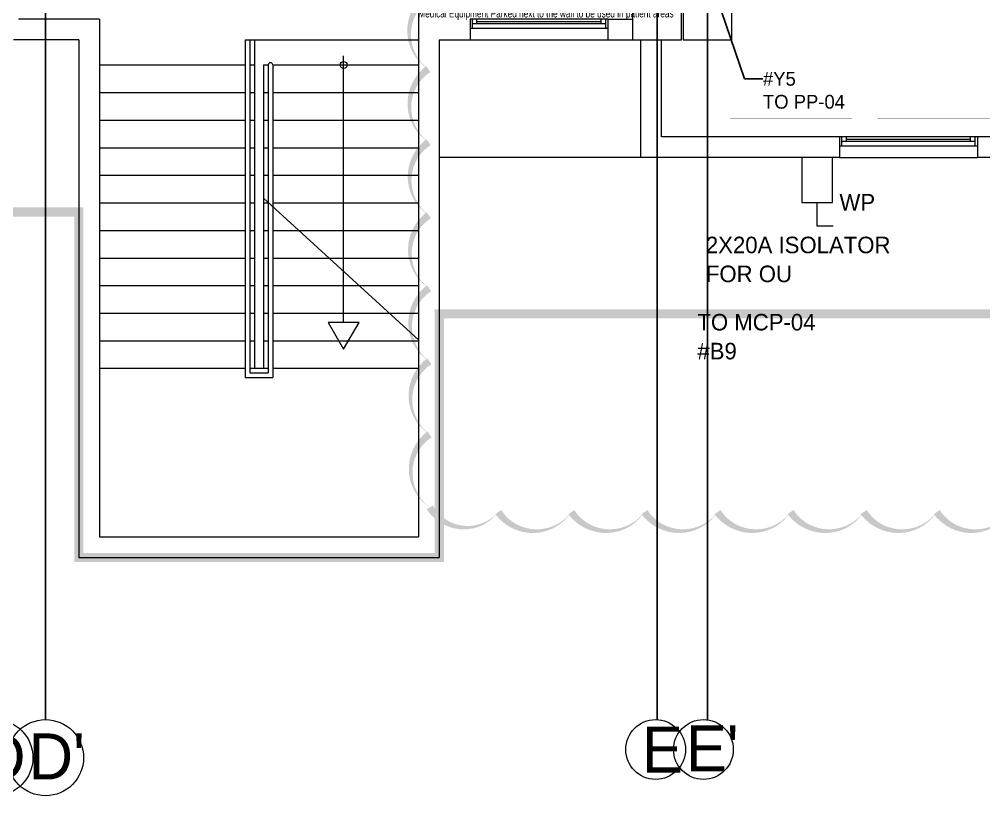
# Model space of a CAD drawing. Header units: metres. Extents: x 75097 to 220695, y -1557923 to -1361206.
# Drawn here: x 108078 to 118566, y -1478125 to -1469678 of the extents above; entities that cross this region are included whole.
import ezdxf
from ezdxf import colors
from ezdxf.entities.mleader import LeaderData, LeaderLine
from ezdxf.math import Vec2, Vec3

# ---------------------------------------------------------------- set-up
doc = ezdxf.new("R2010")
doc.units = ezdxf.units.M
doc.linetypes.add('DASHED2', pattern=[0.375, 0.25, -0.125])
doc.layers.get('0').update_dxf_attribs({"lineweight": 0})
for name, color, linetype, lineweight in [('A-100 - Copy$0$Aluminum', 8, 'Continuous', 0), ('A-100 - Copy$0$AxisBalloons_2', 8, 'Continuous', 0), ('A-100 - Copy$0$Medical Equipment and Furniture', 8, 'Continuous', 0), ('A-100 - Copy$0$Proj', 8, 'Continuous', 0), ('A-100 - Copy$0$Structure', 8, 'Continuous', 9), ('A-100 - Copy$0$TEXT', 8, 'Continuous', 0), ('A-100 - Copy$0$Walls', 8, 'Continuous', 0)]:
    doc.layers.add(name, color=color, linetype=linetype, lineweight=lineweight)
doc.layers.add('A-100 - Copy$0$axes', color=8, linetype='Continuous')
for name, color, linetype, lineweight, true_color in [('E-POWR', 7, 'Continuous', 9, 0x4e7e3e), ('E-POWR-IDEN _1-100_', 7, 'Continuous', 9, 0x4e7e3e), ('REV 01', 7, 'Continuous', 0, 0xe41b4d)]:
    doc.layers.add(name, color=color, linetype=linetype, lineweight=lineweight, true_color=true_color)
doc.styles.add('A-100 - Copy$0$Standard', font='GOTHIC.TTF')
doc.styles.add('A-100 - Copy$0$X3G_ENTITY_257CFD', font='swisscl.ttf', dxfattribs={"height": 200})
doc.styles.add('Optima_5', font='', dxfattribs={"height": 3.001645})
doc.styles.get("Standard").update_dxf_attribs({"font": 'GOTHIC.TTF'})
doc.styles.get('Optima_5').set_extended_font_data('Optima')

# ---------------------------------------------------------------- blocks, each defined once
blk = doc.blocks.new('GI-041_dwg__U120-3902841-GI-041')
at = {"layer": 'E-POWR', "flags": 128}
blk.add_lwpolyline([(-0.1145, 0), (0.1145, 0), (0.1145, 0.1572), (-0.1145, 0.1572)], close=True, dxfattribs=at)
blk.add_lwpolyline([(0.2354, 0.1613), (0.2354, 0.0786), (0.1145, 0.0786)], dxfattribs=at)
blk = doc.blocks.new('A-100 - Copy')
at = {"layer": 'A-100 - Copy$0$Aluminum'}
for p, q in [((114480.3, -1469677.7, 2.4), (112980.3, -1469677.7, 2.4)), ((114480.3, -1469777.7, 2.4), (112980.3, -1469777.7, 2.4)), ((113005.3, -1469777.7, 7.1), (113005.3, -1469677.7, 7.1)), ((114455.3, -1469727.7, 7.1), (113005.3, -1469727.7, 7.1)), ((113055.3, -1469727.7, 7.1), (113055.3, -1469677.7, 7.1)), ((113055.3, -1469702.7, 7.1), (114405.3, -1469702.7, 7.1)), ((114405.3, -1469727.7, 7.1), (114405.3, -1469677.7, 7.1)), ((114455.3, -1469777.7, 7.1), (114455.3, -1469677.7, 7.1)), ((118498.3, -1470957.7), (116998.3, -1470957.7)), ((117023.3, -1471057.7), (117023.3, -1470957.7)), ((118473.3, -1471007.7), (117023.3, -1471007.7)), ((117073.3, -1471007.7), (117073.3, -1470957.7)), ((117073.3, -1470982.7), (118423.3, -1470982.7)), ((118423.3, -1471007.7), (118423.3, -1470957.7)), ((118473.3, -1471057.7), (118473.3, -1470957.7)), ((118498.3, -1471057.7), (116998.3, -1471057.7))]:
    blk.add_line(p, q, dxfattribs=at)
at = {"layer": 'A-100 - Copy$0$axes'}
for p, q in [((108363.3, -1477297.4, 0), (108363.3, -1366691.8, 0)), ((115013.3, -1477297.4, 0), (115013.3, -1366771.9, 0)), ((115563.3, -1477297.4, 0), (115563.3, -1366771.9, 0)), ((115563.3, -1477297.4, 0), (115563.3, -1366771.9, 0))]:
    blk.add_line(p, q, dxfattribs=at)
at = {"layer": 'A-100 - Copy$0$AxisBalloons_2'}
for centre, radius in [((107813.3, -1477711.3, 0), 413.9), ((108363.3, -1477711.3, 0), 413.9), ((114998.3, -1477622.4, 0), 325), ((115518.2, -1477622.4, 2.4), 325)]:
    blk.add_circle(centre, radius, dxfattribs=at)
at = {"layer": 'A-100 - Copy$0$Proj'}
for p, q in [((110535.3, -1469902.7, 4.7), (110535.3, -1473575, 4.7)), ((110535.3, -1469902.7, 2.4), (112420.3, -1469902.7, 2.4)), ((110585.3, -1469902.7, 4.7), (110585.3, -1473525, 4.7)), ((110635.3, -1469902.7, 4.7), (110635.3, -1473475, 4.7)), ((112980.3, -1469902.7, 2.4), (114480.3, -1469902.7, 2.4)), ((108950.3, -1470175, 2.4), (110535.3, -1470175, 2.4)), ((110585.3, -1470175, 4.7), (110635.3, -1470175, 4.7)), ((110735.3, -1470175, 4.7), (110735.3, -1471625, 4.7)), ((110735.3, -1470175, 4.7), (110785.3, -1470175, 4.7)), ((110785.3, -1470175, 4.7), (110785.3, -1471670.7, 4.7)), ((110835.3, -1470175, 4.7), (110835.3, -1471716.5, 4.7)), ((110835.3, -1470175, 2.4), (112420.3, -1470175, 2.4)), ((108950.3, -1470475, 2.4), (110535.3, -1470475, 2.4)), ((110585.3, -1470475, 4.7), (110635.3, -1470475, 4.7)), ((110735.3, -1470475, 4.7), (110785.3, -1470475, 4.7)), ((110835.3, -1470475, 2.4), (112420.3, -1470475, 2.4)), ((108950.3, -1470775, 2.4), (110535.3, -1470775, 2.4)), ((110585.3, -1470775, 4.7), (110635.3, -1470775, 4.7)), ((110735.3, -1470775, 4.7), (110785.3, -1470775, 4.7)), ((110835.3, -1470775, 2.4), (112420.3, -1470775, 2.4)), ((108950.3, -1471075, 2.4), (110535.3, -1471075, 2.4)), ((110585.3, -1471075, 4.7), (110635.3, -1471075, 4.7)), ((110735.3, -1471075, 4.7), (110785.3, -1471075, 4.7)), ((110835.3, -1471075, 2.4), (112420.3, -1471075, 2.4)), ((116998.3, -1471182.7), (118498.3, -1471182.7)), ((108950.3, -1471375, 2.4), (110535.3, -1471375, 2.4)), ((110585.3, -1471375, 4.7), (110635.3, -1471375, 4.7)), ((110735.3, -1471375, 4.7), (110785.3, -1471375, 4.7)), ((110835.3, -1471375, 2.4), (112420.3, -1471375, 2.4)), ((110735.3, -1471625, 4.7), (110735.3, -1473475, 4.7)), ((110735.3, -1471625, 4.7), (112420.3, -1473166.2, 2.3)), ((108950.3, -1471675, 2.4), (110535.3, -1471675, 2.4)), ((110585.3, -1471675, 4.7), (110635.3, -1471675, 4.7)), ((110735.3, -1471675, 4.7), (110785.3, -1471675, 4.7)), ((110785.3, -1471675, 4.7), (110785.3, -1473525, 4.7)), ((110835.3, -1471675, 2.4), (112420.3, -1471675, 2.4)), ((110835.3, -1471716.5, 4.7), (110835.3, -1473575, 4.7)), ((108950.3, -1471975, 2.4), (110535.3, -1471975, 2.4)), ((110585.3, -1471975, 4.7), (110635.3, -1471975, 4.7)), ((110735.3, -1471975, 4.7), (110785.3, -1471975, 4.7)), ((110835.3, -1471975, 2.4), (111118, -1471975, 2.4)), ((111118, -1471975, 2.4), (112420.3, -1471975, 2.4)), ((108950.3, -1472275, 2.4), (110535.3, -1472275, 2.4)), ((110585.3, -1472275, 4.7), (110635.3, -1472275, 4.7)), ((110735.3, -1472275, 4.7), (110785.3, -1472275, 4.7)), ((110835.3, -1472275, 2.4), (111446, -1472275, 2.4)), ((111446, -1472275, 2.4), (112420.3, -1472275, 2.4)), ((108950.3, -1472575, 2.4), (110535.3, -1472575, 2.4)), ((110585.3, -1472575, 4.7), (110635.3, -1472575, 4.7)), ((110735.3, -1472575, 4.7), (110785.3, -1472575, 4.7)), ((110835.3, -1472575, 2.4), (111774, -1472575, 2.4)), ((111774, -1472575, 2.4), (112420.3, -1472575, 2.4)), ((108950.3, -1472875, 2.4), (110535.3, -1472875, 2.4)), ((110585.3, -1472875, 4.7), (110635.3, -1472875, 4.7)), ((110735.3, -1472875, 4.7), (110785.3, -1472875, 4.7)), ((110835.3, -1472875, 2.4), (112102, -1472875, 2.4)), ((112102, -1472875, 2.4), (112420.3, -1472875, 2.4)), ((108950.3, -1473175, 2.4), (110535.3, -1473175, 2.4)), ((110585.3, -1473175, 4.7), (110635.3, -1473175, 4.7)), ((110735.3, -1473175, 4.7), (110785.3, -1473175, 4.7)), ((110835.3, -1473175, 2.4), (112420.3, -1473175, 2.4)), ((108950.3, -1473475, 2.4), (110535.3, -1473475, 2.4)), ((110585.3, -1473475, 4.7), (110785.3, -1473475, 4.7)), ((110585.3, -1473525, 4.7), (110785.3, -1473525, 4.7)), ((110835.3, -1473475, 2.4), (112420.3, -1473475, 2.4)), ((110535.3, -1473575, 4.7), (110835.3, -1473575, 4.7))]:
    blk.add_line(p, q, dxfattribs=at)
for points, elevation in [([(111605.3, -1472975), (111605.3, -1470075)], 4.7), ([(114853.1, -1471182.7), (112645.3, -1471182.7)], 2.4)]:
    blk.add_lwpolyline(points, dxfattribs=dict(at, elevation=elevation))
at = {"layer": 'A-100 - Copy$0$Proj', "elevation": 2.4}
blk.add_lwpolyline([(111605.3, -1473266.4), (111773.6, -1472975), (111437.1, -1472975)], close=True, dxfattribs=at)
at = {"layer": 'A-100 - Copy$0$Proj'}
blk.add_arc((110810.3, -1470175, 4.7), 25, 0, 180, dxfattribs=at)
at = {"layer": 'A-100 - Copy$0$Structure', "elevation": 1.2}
for points in [[(114748.3, -1469902.7), (115278.3, -1469902.7), (115278.3, -1469372.7), (114748.3, -1469372.7)], [(115298.3, -1469902.7), (115828.3, -1469902.7), (115828.3, -1469372.7), (115298.3, -1469372.7)]]:
    blk.add_lwpolyline(points, close=True, dxfattribs=at)
at = {"layer": 'A-100 - Copy$0$Walls'}
for p, q in [((112420.3, -1463902.7, 2.4), (112420.3, -1475307.7, 2.4)), ((108950.3, -1469677.7, 2.4), (108068.3, -1469677.7, 2.4)), ((108950.3, -1469677.7, 2.4), (108950.3, -1475307.7, 2.4)), ((112980.3, -1469677.7, 2.4), (112980.3, -1469902.7, 2.4)), ((114480.3, -1469677.7, 1.2), (114748.3, -1469677.7, 1.2)), ((114480.3, -1469677.7, 2.4), (114480.3, -1469902.7, 2.4)), ((108725.3, -1469902.7, 2.4), (108015.3, -1469902.7, 2.4)), ((108725.3, -1469902.7, 2.4), (108725.3, -1475532.7, 2.4)), ((112645.3, -1469902.7, 2.4), (112980.3, -1469902.7, 2.4)), ((112645.3, -1469902.7, 2.4), (112645.3, -1475532.7, 2.4)), ((114480.3, -1469902.7, 2.4), (114748.3, -1469902.7, 1.2)), ((114838.1, -1471182.7, 2.4), (114838.1, -1469902.7, 2.4)), ((115063.1, -1470957.7, 2.4), (115063.1, -1469902.7, 2.4)), ((116998.3, -1470957.7), (115063.1, -1470957.7, 2.4)), ((116998.3, -1470957.7), (116998.3, -1471182.7)), ((120088.3, -1470957.7), (118498.3, -1470957.7)), ((118498.3, -1470957.7), (118498.3, -1471182.7)), ((116998.3, -1471182.7), (114838.1, -1471182.7, 2.4)), ((115848.3, -1471182.7), (115833.3, -1471182.7)), ((120088.3, -1471182.7), (118498.3, -1471182.7)), ((108950.3, -1475307.7, 2.4), (112420.3, -1475307.7, 2.4)), ((108725.3, -1475532.7, 2.4), (112645.3, -1475532.7, 2.4))]:
    blk.add_line(p, q, dxfattribs=at)
blk.add_circle((111605.3, -1470175, 2.4), 37.5, dxfattribs=at)
at = {"layer": 'A-100 - Copy$0$Medical Equipment and Furniture', "insert": (113805.6, -1469570.3, 0), "char_height": 87.473, "width": 3260.537, "attachment_point": 2, "style": 'A-100 - Copy$0$X3G_ENTITY_257CFD'}
blk.add_mtext('Medical Equipment Parked next to the wall to be used in patient areas', dxfattribs=at)
at = {"layer": 'A-100 - Copy$0$TEXT', "char_height": 500, "attachment_point": 1, "style": 'A-100 - Copy$0$Standard'}
for s, insert in [('E', (114848.3, -1477373.4, 0)), ("E'", (115326.6, -1477360.7, 0)), ('D', (107663.3, -1477452.1, 0)), ("D'", (108180.1, -1477447.3, 0))]:
    blk.add_mtext_dynamic_manual_height_columns(s, width=500, gutter_width=1, heights=[0], dxfattribs=dict(at, insert=insert))

msp = doc.modelspace()

# ---------------------------------------------------------------- linework, layer by layer
at = {"layer": 'E-POWR', "color": 240, "linetype": 'DASHED2', "ltscale": 500, "true_color": 0xf10e52, "const_width": 100}
msp.add_lwpolyline([(151498.3, -1472883.1), (112645.3, -1472883.1), (112645.3, -1475532.7), (108725.3, -1475532.7), (108725.3, -1471773.7), (89402.2, -1471773.7), (89402.2, -1455502.7), (85952.6, -1455502.7), (85952.6, -1438651.4), (97267.4, -1438651.4), (97267.4, -1426702.7)], dxfattribs=at)
at = {"layer": 'E-POWR', "const_width": 3, "elevation": 0}
msp.add_lwpolyline([(115563.3, -1469153.6), (115563.3, -1470751.5), (126478.5, -1470776.2), (127259, -1470773.1), (129500.1, -1470778.2), (132911.8, -1470778.2), (132911.9, -1467788.1)], dxfattribs=at)

# ---------------------------------------------------------------- block references
at = {"color": 85, "xscale": 2127.341102341351, "yscale": 2127.341102341351, "zscale": 2127.341102341351, "rotation": 269.9999999997816}
msp.add_blockref('GI-041_dwg__U120-3902841-GI-041', (116587.2, -1471426.3, 0.3), dxfattribs=at)

# ---------------------------------------------------------------- texts
at = {"layer": 'E-POWR-IDEN _1-100_', "attachment_point": 1, "rotation": 360, "line_spacing_factor": 1.047943, "style": 'Optima_5'}
for s, insert, char_height, width in [('WP', (116997.4, -1471578.2), 180.1, 3.637978807091713e-12), ('2X20A ISOLATOR\\PFOR OU', (115544.7, -1472043.1, 0.3), 180.099, 2475.925), ('TO MCP-04 \\P#B9', (115452.4, -1472883.1), 180.1, 2475.925)]:
    msp.add_mtext(s, dxfattribs=dict(at, insert=insert, char_height=char_height, width=width))

# ---------------------------------------------------------------- leaders
at = {"layer": 'E-POWR'}
ml = msp.add_multileader_mtext('Standard', dxfattribs=at)
ml.set_content('#Y5\\PTO PP-04', color=256)
ml.set_leader_properties()
ml.build(insert=Vec2(0, 0))
ml.multileader.update_dxf_attribs({"text_right_attachment_type": 6, "dogleg_length": 200, "arrow_head_size": 200})
ctx = ml.context
ctx.base_point, ctx.char_height, ctx.arrow_head_size, ctx.landing_gap_size, ctx.plane_origin = Vec3(116165.5, -1470326.9, 1.2), 150, 200, 0.09, Vec3(116804.6, -1471410.5, 1.2)
ctx.right_attachment = 6
notes = []
notes.append((ctx, [(0, (1, 1, 0), (115965.5, -1470326.9, 1.2), (1, 0), 200, [(0, [(115563.3, -1469153.6, 1.2)], 0, [])])]))
ctx.mtext.insert, ctx.mtext.flow_direction = Vec3(116165.6, -1470250.1, 1.2), 5
for ctx, leaders in notes:
    for number, flags, end, landing, length, lines in leaders:
        leader = LeaderData()
        leader.index, (leader.has_last_leader_line, leader.has_dogleg_vector, leader.attachment_direction) = number, flags
        leader.last_leader_point, leader.dogleg_vector, leader.dogleg_length = Vec3(end), Vec3(landing), length
        for number, points, colour, breaks in lines:
            line = LeaderLine()
            line.index, line.vertices, line.color, line.breaks = number, Vec3.list(points), colors.encode_raw_color(colour), breaks
            leader.lines.append(line)
        ctx.leaders.append(leader)

# ---------------------------------------------------------------- next in the draw order: block references
msp.add_blockref('A-100 - Copy', (0, 0))

# ---------------------------------------------------------------- next in the draw order: linework, layer by layer
at = {"layer": 'REV 01', "color": 3, "elevation": 0}
msp.add_lwpolyline([(118850.2, -1475039.4, 0, 79.5, -0.5205671), (118055.4, -1475039.4, 0, 79.5, -0.5205671), (117260.6, -1475039.4, 0, 79.5, -0.5205671), (116465.8, -1475039.4, 0, 79.5, -0.5205671), (115671, -1475039.4, 0, 79.5, -0.5205671), (114876.3, -1475039.4, 0, 79.5, -0.5205671), (114081.5, -1475039.4, 0, 79.5, -0.5205671), (113286.7, -1475039.4, 0, 79.5, -0.5205671), (112542.9, -1474988.2, 0, 79.5, -0.5205671), (112540.1, -1474193.4, 0, 79.5, -0.5205671), (112537.3, -1473398.6, 0, 79.5, -0.5205671), (112534.5, -1472603.8, 0, 79.5, -0.5205671), (112531.6, -1471809, 0, 79.5, -0.5205671), (112528.8, -1471014.3, 0, 79.5, -0.5205671), (112526, -1470219.5, 0, 79.5, -0.5205671), (112523.2, -1469424.7, 0, 79.5, -0.5205671), (112520.4, -1468629.9, 0, 79.5, -0.5205671), (112517.6, -1467835.1, 0, 79.5, -0.5205671), (112514.8, -1467040.4, 0, 79.5, -0.5205671), (112511.9, -1466245.6, 0, 79.5, -0.5205671), (112509.1, -1465450.8, 0, 79.5, -0.5205671), (112506.3, -1464656, 0, 79.5, -0.5205671), (112503.5, -1463861.2, 0, 79.5, -0.5205671), (112500.7, -1463066.4, 0, 79.5, -0.5205671)], format="xyseb", dxfattribs=at)

doc.saveas('drawing.dxf')
